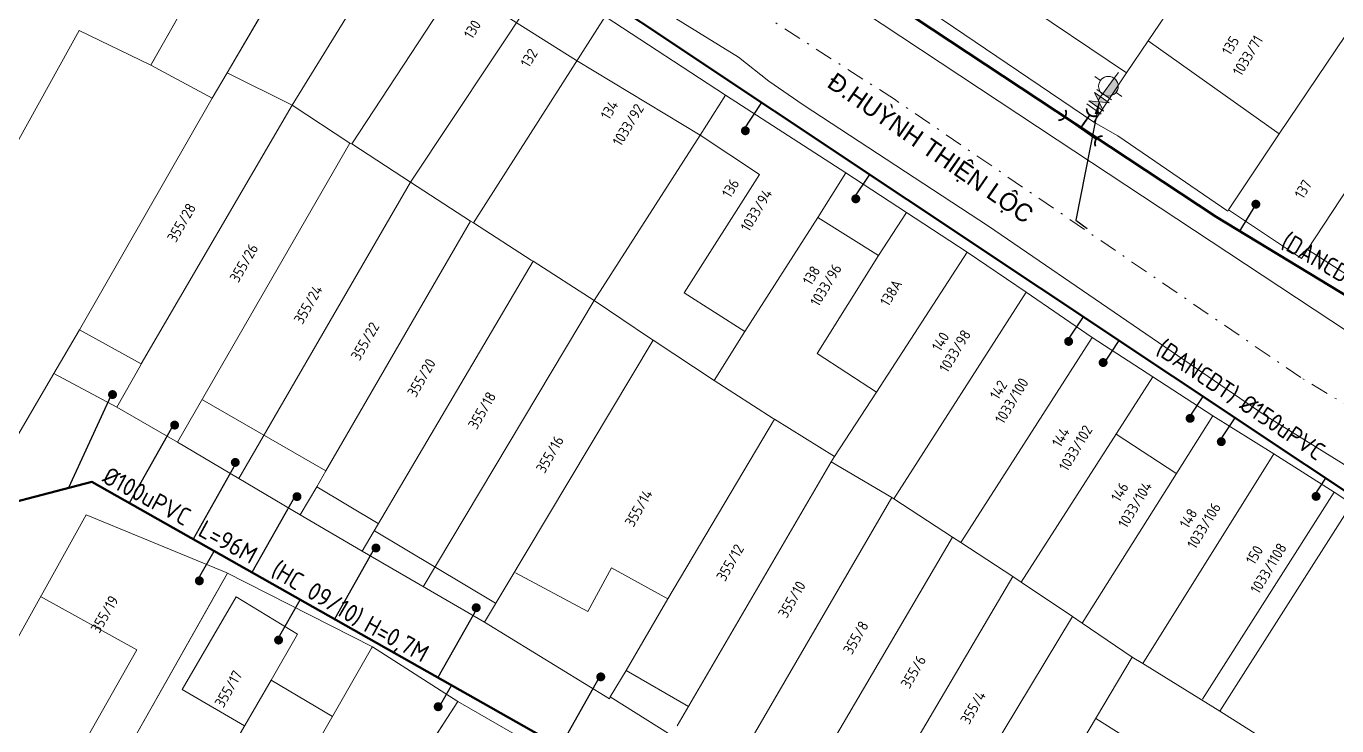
# Model space of a CAD drawing. Header units: inches. Extents: x 595615 to 1194060, y 1190840 to 2385448.
# Drawn here: x 597059 to 597132.4, y 1192145.3 to 1192184.5 of the extents above; entities that cross this region are included whole.
import ezdxf
from ezdxf.enums import TextEntityAlignment as Align

# ---------------------------------------------------------------- set-up
doc = ezdxf.new("R2010")
doc.units = ezdxf.units.IN
doc.header["$MEASUREMENT"] = 0
doc.linetypes.add('CENTER2', pattern=[1.125, 0.75, -0.125, 0.125, -0.125])
doc.linetypes.add('DASHDOTX2', pattern=[2, 1, -0.5, 0, -0.5])
for name, color, linetype, lineweight in [('Chitiet', 4, 'Continuous', 9), ('DN 100 uPVC', 4, 'Continuous', 50), ('DN 150 uPVC', 4, 'Continuous', 50), ('DN 25 PE', 40, 'Continuous', 30), ('DOSAU', 2, 'Continuous', 20), ('NAM-CDAI', 220, 'Continuous', 25), ('Nen tim duong', 9, 'CENTER2', 0), ('Nen_HTHANH-TP', 9, 'Continuous', 0), ('Nen_SN-HTHANH-TP_new', 7, 'Continuous', 0), ('Nen_SN_HTHANH_old', 9, 'Continuous', 0), ('TEXT PIPE', 3, 'Continuous', 25), ('Text_GiaoThong', 142, 'Continuous', 0), ('TLK 15', 220, 'Continuous', 20), ('Trucuuhoa', 1, 'Continuous', 15), ('VAN', 7, 'Continuous', 20)]:
    doc.layers.add(name, color=color, linetype=linetype, lineweight=lineweight)
doc.layers.add('ki hieu van', color=170, linetype='Continuous')
doc.styles.add('Giao Thong', font='VAPTIMN_0.TTF', dxfattribs={"height": 1})
doc.styles.add('Sonha_QTB', font='isocp.shx', dxfattribs={"height": 0.6, "bigfont": 'bigfont.shx'})
doc.styles.add('text', font='isocp2.shx')
doc.styles.add('VNI-HC', font='VHELVCN_0.TTF')
doc.dimstyles.new('DUONG KICH THUOC', dxfattribs={"dimtxt": 1, "dimasz": 0.7, "dimexe": 0.5, "dimexo": 0.3, "dimgap": 0.2, "dimtad": 1, "dimzin": 0, "dimdsep": 46, "dimtxsty": 'VNI-HC', "dimblk": 'ARCHTICK', "dimcen": 0.09, "dimdle": 0.5, "dimclrd": 256, "dimclre": 256, "dimclrt": 256, "dimadec": 0, "dimazin": 0, "dimtfac": 1, "dimtofl": 0, "dimtmove": 0, "dimatfit": 3, "dimfxl": 1, "dimtolj": 1, "dimtzin": 0, "dimlwd": -1, "dimlwe": -1, "dimarcsym": 0})

# ---------------------------------------------------------------- blocks, each defined once
blk = doc.blocks.new('TLK 15')
at = {"layer": 'TLK 15', "linetype": 'Continuous', "const_width": 0.25}
blk.add_lwpolyline([(-0.125, 0, 1), (0.125, 0, 1)], format="xyb", close=True, dxfattribs=at)
blk = doc.blocks.new('VAN')
at = {"layer": 'VAN'}
h = blk.add_hatch(color=256, dxfattribs=at)
h.paths.add_polyline_path([(0.207, -0.5), (0.49, 0), (0.207, 0.5)])
h.paths.add_polyline_path([(0.774, 0.5), (0.49, 0), (0.774, -0.5)])
at = {"layer": 'VAN', "ltscale": 100}
for p, q in [((0, 0.5), (0, -0.5)), ((0.774, -0.5), (0.207, 0.5)), ((0.207, -0.5), (0.774, 0.5)), ((0.207, 0.5), (0.207, -0.5)), ((0.774, 0.5), (0.774, -0.5)), ((0.981, 0.5), (0.981, -0.5))]:
    blk.add_line(p, q, dxfattribs=at)
blk = doc.blocks.new('TE+VAN')
at = {"layer": 'Chitiet', "ltscale": 100, "const_width": 0.1}
for points in [[(-0.35, 1.276, 0.571257), (0.35, 1.276)], [(1.098, 0.35, 0.571257), (1.098, -0.35)], [(0.35, -1.276, 0.571257), (-0.35, -1.276)]]:
    blk.add_lwpolyline(points, format="xyb", dxfattribs=at)
for points in [[(0, -1.076), (0, 1.076)], [(0.898, 0), (0, 0)]]:
    blk.add_lwpolyline(points, dxfattribs=at)
at = {"layer": 'VAN'}
blk.add_blockref('VAN', (1.305, 0), dxfattribs=at)
blk = doc.blocks.new('Trucuuhoa150')
at = {"layer": 'Trucuuhoa', "linetype": 'Continuous'}
blk.add_hatch(color=256, dxfattribs=at).paths.add_polyline_path([(0, -0.551, 0.414373), (0.551, 0, 0.414055), (0, 0.551)])
for p, q in [((0, 0.551), (0, -0.551)), ((-0.551, -0.014), (-0.945, -0.014))]:
    blk.add_line(p, q, dxfattribs=at)
at = {"layer": 'Trucuuhoa', "linetype": 'Continuous', "flags": 128}
for points in [[(0, 0.551), (0, 0.945)], [(0, -0.58), (0, -0.974)], [(0.551, -0.019), (0.945, -0.019)]]:
    blk.add_lwpolyline(points, dxfattribs=at)
at = {"layer": 'Trucuuhoa', "linetype": 'Continuous'}
blk.add_circle((0, 0), 0.551, dxfattribs=at)
blk = doc.blocks.new('_ArchTick')
at = {"color": 0, "linetype": 'ByBlock', "const_width": 0.15}
blk.add_lwpolyline([(-0.5, -0.5), (0.5, 0.5)], dxfattribs=at)

msp = doc.modelspace()

# ---------------------------------------------------------------- linework, layer by layer
at = {"layer": 'DN 100 uPVC'}
msp.add_lwpolyline([(597045.53, 1192161.337), (597055.072, 1192156.952), (597062.641, 1192158.925), (597122.574, 1192125.018)], dxfattribs=at)
at = {"layer": 'DN 150 uPVC'}
for points in [[(596922.505, 1192245.439), (596934.069, 1192242.58), (596944.928, 1192240.012), (596958.051, 1192236.782), (596978.395, 1192230.794), (596999.795, 1192224.06), (597026.154, 1192215.643), (597044.915, 1192208.295), (597076.412, 1192195.876), (597085.972, 1192189.664), (597145.543, 1192149.961)], [(596967.079, 1192242.485), (596986.889, 1192237.133), (597001.818, 1192231.491), (597028.029, 1192223.15), (597028.029, 1192223.15), (597043.161, 1192217.566), (597056.872, 1192212.313), (597078.296, 1192204.104), (597084.382, 1192200.446), (597099.418, 1192191.009), (597108.755, 1192184.945), (597125.635, 1192173.784), (597142.387, 1192163.626)]]:
    msp.add_lwpolyline(points, dxfattribs=at)
at = {"layer": 'DN 25 PE'}
for p, q in [((597099.134, 1192178.607), (597100.189, 1192180.189)), ((597105.32, 1192174.791), (597106.233, 1192176.16)), ((597127.86, 1192174.49), (597126.949, 1192172.987)), ((597117.37, 1192166.923), (597118.208, 1192168.179)), ((597119.303, 1192165.49), (597120.207, 1192166.847)), ((597063.805, 1192163.945), (597061.341, 1192158.586)), ((597124.176, 1192162.611), (597124.91, 1192163.712)), ((597067.285, 1192162.233), (597064.741, 1192157.737)), ((597125.796, 1192161.178), (597126.693, 1192162.524)), ((597070.682, 1192159.892), (597068.318, 1192155.713)), ((597131.108, 1192158.112), (597131.786, 1192159.13)), ((597074.015, 1192158.098), (597071.612, 1192153.85)), ((597078.563, 1192155.343), (597076.238, 1192151.233)), ((597068.546, 1192153.38), (597069.491, 1192155.05)), ((597073.108, 1192150.183), (597074.317, 1192152.319)), ((597084.18, 1192151.747), (597082.034, 1192147.953)), ((597091.158, 1192148.12), (597088.875, 1192144.083)), ((597082.049, 1192146.197), (597082.798, 1192147.521))]:
    msp.add_line(p, q, dxfattribs=at)
at = {"layer": 'Nen tim duong', "linetype": 'DASHDOTX2'}
msp.add_lwpolyline([(597153.438, 1192150.876), (597130.386, 1192164.77), (597107.605, 1192180.37), (597083.372, 1192195.975), (597076.678, 1192199.547), (597065.937, 1192204.314)], dxfattribs=at)
at = {"layer": 'Nen_HTHANH-TP', "linetype": 'Continuous'}
for p, q in [((597077.275, 1192193.963), (597070.225, 1192181.857)), ((597081.237, 1192191.986), (597073.866, 1192180.05)), ((597127.856, 1192192.534), (597121.823, 1192183.649)), ((597070.778, 1192190.808), (597065.945, 1192182.274)), ((597102.05, 1192187.813), (597116.718, 1192178.105)), ((597111.55, 1192187.97), (597120.615, 1192181.848)), ((597080.5, 1192175.725), (597088.081, 1192187.142)), ((597091.18, 1192187.494), (597098.874, 1192182.73)), ((597083.061, 1192186.797), (597077.208, 1192177.873)), ((597083.061, 1192186.797), (597089.794, 1192182.553)), ((597091.412, 1192185.004), (597084.032, 1192173.438)), ((597091.412, 1192185.004), (597098.146, 1192180.6)), ((597109.702, 1192185.229), (597118.777, 1192179.086)), ((597061.943, 1192184.22), (597057.22, 1192175.717)), ((597061.943, 1192184.22), (597065.945, 1192182.274)), ((597129.168, 1192178.425), (597132.883, 1192183.948)), ((597121.823, 1192183.649), (597120.615, 1192181.848)), ((597121.823, 1192183.649), (597129.168, 1192178.425)), ((597089.794, 1192182.553), (597096.728, 1192178.368)), ((597098.874, 1192182.73), (597100.565, 1192181.382)), ((597065.945, 1192182.274), (597069.396, 1192180.426)), ((597070.225, 1192181.857), (597069.396, 1192180.426)), ((597070.225, 1192181.857), (597073.866, 1192180.05)), ((597120.615, 1192181.848), (597118.777, 1192179.086)), ((597100.565, 1192181.382), (597102.506, 1192180.063)), ((597100.565, 1192181.382), (597100.565, 1192181.382)), ((597136.885, 1192181.321), (597130.753, 1192171.956)), ((597069.396, 1192180.426), (597061.947, 1192167.45)), ((597098.146, 1192180.6), (597096.728, 1192178.368)), ((597098.146, 1192180.6), (597104.879, 1192176.245)), ((597073.866, 1192180.05), (597065.408, 1192165.533)), ((597077.108, 1192177.913), (597073.866, 1192180.05)), ((597102.506, 1192180.063), (597112.872, 1192173.262)), ((597118.777, 1192179.086), (597120.118, 1192178.327)), ((597096.728, 1192178.368), (597090.785, 1192169.094)), ((597100.05, 1192176.151), (597096.728, 1192178.368)), ((597116.718, 1192178.105), (597135.288, 1192165.84)), ((597120.118, 1192178.327), (597126.291, 1192174.102)), ((597126.331, 1192174.172), (597129.168, 1192178.425)), ((597077.108, 1192177.913), (597067.442, 1192161.145)), ((597077.208, 1192177.873), (597077.108, 1192177.913)), ((597077.208, 1192177.873), (597080.5, 1192175.725)), ((597100.05, 1192176.151), (597095.825, 1192169.518)), ((597104.879, 1192176.245), (597103.321, 1192173.744)), ((597104.879, 1192176.245), (597111.693, 1192171.801)), ((597080.5, 1192175.725), (597070.883, 1192159.108)), ((597080.5, 1192175.725), (597070.883, 1192159.108)), ((597083.862, 1192173.538), (597080.5, 1192175.725)), ((597103.321, 1192173.744), (597099.237, 1192167.351)), ((597103.321, 1192173.744), (597106.723, 1192171.607)), ((597126.291, 1192174.102), (597126.331, 1192174.172)), ((597126.331, 1192174.172), (597130.413, 1192171.446)), ((597083.862, 1192173.538), (597075.753, 1192159.552)), ((597083.862, 1192173.538), (597084.032, 1192173.438)), ((597087.263, 1192171.361), (597084.032, 1192173.438)), ((597112.872, 1192173.262), (597128.38, 1192162.654)), ((597106.723, 1192171.607), (597103.278, 1192166.124)), ((597111.693, 1192171.801), (597106.609, 1192163.946)), ((597111.693, 1192171.801), (597114.985, 1192169.553)), ((597130.753, 1192171.956), (597130.413, 1192171.446)), ((597130.753, 1192171.956), (597143.51, 1192163.686)), ((597087.373, 1192171.301), (597077.787, 1192155.033)), ((597087.373, 1192171.301), (597087.263, 1192171.361)), ((597090.785, 1192169.094), (597087.373, 1192171.301)), ((597095.825, 1192169.518), (597099.237, 1192167.351)), ((597114.985, 1192169.553), (597107.584, 1192157.967)), ((597118.697, 1192167.026), (597114.985, 1192169.553)), ((597090.785, 1192169.094), (597081.208, 1192153.046)), ((597090.785, 1192169.094), (597081.208, 1192153.046)), ((597093.887, 1192167.006), (597090.785, 1192169.094)), ((597061.947, 1192167.45), (597060.509, 1192165.009)), ((597061.947, 1192167.45), (597065.408, 1192165.533)), ((597099.237, 1192167.351), (597097.519, 1192164.609)), ((597118.697, 1192167.026), (597111.326, 1192155.53)), ((597122.079, 1192164.809), (597118.697, 1192167.026)), ((597094.097, 1192166.866), (597084.64, 1192151.059)), ((597094.097, 1192166.866), (597093.887, 1192167.006)), ((597097.519, 1192164.609), (597094.097, 1192166.866)), ((597103.278, 1192166.124), (597106.609, 1192163.946)), ((597060.509, 1192165.009), (597058.242, 1192161.097)), ((597060.509, 1192165.009), (597058.242, 1192161.097)), ((597064.04, 1192163.122), (597060.509, 1192165.009)), ((597060.509, 1192165.009), (597064.04, 1192163.122)), ((597064.04, 1192163.122), (597065.368, 1192165.443)), ((597065.368, 1192165.443), (597065.408, 1192165.533)), ((597114.718, 1192153.313), (597122.079, 1192164.809)), ((597122.079, 1192164.809), (597125.45, 1192162.622)), ((597100.811, 1192162.472), (597097.519, 1192164.609)), ((597068.84, 1192163.526), (597075.753, 1192159.552)), ((597106.609, 1192163.946), (597104.252, 1192160.345)), ((597067.442, 1192161.145), (597064.04, 1192163.122)), ((597064.04, 1192163.122), (597067.442, 1192161.145)), ((597125.45, 1192162.622), (597118.13, 1192151.006)), ((597125.45, 1192162.622), (597128.862, 1192160.504)), ((597128.38, 1192162.654), (597140.787, 1192154.914)), ((597100.891, 1192162.432), (597094.919, 1192152.377)), ((597100.891, 1192162.432), (597100.811, 1192162.472)), ((597104.252, 1192160.345), (597100.891, 1192162.432)), ((597074.325, 1192157.07), (597067.442, 1192161.145)), ((597067.442, 1192161.145), (597074.325, 1192157.07)), ((597120.041, 1192161.607), (597123.383, 1192159.42)), ((597128.862, 1192160.504), (597121.522, 1192148.738)), ((597128.862, 1192160.504), (597132.244, 1192158.347)), ((597104.063, 1192160.044), (597095.444, 1192145.247)), ((597104.063, 1192160.044), (597104.252, 1192160.345)), ((597104.063, 1192160.044), (597107.464, 1192158.057)), ((597075.254, 1192158.641), (597075.753, 1192159.552)), ((597074.325, 1192157.07), (597075.254, 1192158.641)), ((597075.254, 1192158.641), (597078.685, 1192156.584)), ((597132.244, 1192158.347), (597124.863, 1192146.741)), ((597132.244, 1192158.347), (597133.234, 1192157.688)), ((597107.464, 1192158.057), (597099.016, 1192143.52)), ((597107.464, 1192158.057), (597107.584, 1192157.967)), ((597107.584, 1192157.967), (597110.856, 1192155.83)), ((597133.234, 1192157.688), (597125.844, 1192146.072)), ((597077.787, 1192155.033), (597074.325, 1192157.07)), ((597077.787, 1192155.033), (597074.325, 1192157.07)), ((597078.486, 1192156.174), (597085.269, 1192152.119)), ((597102.477, 1192141.523), (597110.856, 1192155.83)), ((597110.856, 1192155.83), (597111.326, 1192155.53)), ((597111.326, 1192155.53), (597114.238, 1192153.623)), ((597084.64, 1192151.059), (597077.787, 1192155.033)), ((597077.787, 1192155.033), (597084.64, 1192151.059)), ((597070.248, 1192153.817), (597058.784, 1192133.508)), ((597070.178, 1192153.847), (597078.371, 1192149.684)), ((597086.378, 1192153.83), (597090.429, 1192151.663)), ((597090.429, 1192151.663), (597091.767, 1192154.104)), ((597094.919, 1192152.377), (597091.767, 1192154.104)), ((597114.238, 1192153.623), (597107.068, 1192141.427)), ((597114.238, 1192153.623), (597114.718, 1192153.313)), ((597114.718, 1192153.313), (597117.58, 1192151.375)), ((597059.779, 1192152.499), (597065.161, 1192149.503)), ((597070.729, 1192152.477), (597067.703, 1192147.295)), ((597070.729, 1192152.477), (597074.17, 1192150.39)), ((597092.582, 1192148.355), (597094.919, 1192152.377)), ((597091.653, 1192146.764), (597084.64, 1192151.059)), ((597084.64, 1192151.059), (597091.653, 1192146.764)), ((597110.399, 1192139.469), (597117.58, 1192151.375)), ((597117.58, 1192151.375), (597118.13, 1192151.006)), ((597118.13, 1192151.006), (597120.931, 1192149.098)), ((597074.17, 1192150.39), (597072.692, 1192147.819)), ((597065.161, 1192149.503), (597062.125, 1192144.121)), ((597112.333, 1192134.691), (597120.931, 1192149.098)), ((597120.931, 1192149.098), (597121.522, 1192148.738)), ((597121.522, 1192148.738), (597125.844, 1192146.072)), ((597091.693, 1192146.874), (597092.582, 1192148.355)), ((597092.582, 1192148.355), (597096.074, 1192146.328)), ((597067.609, 1192139.075), (597072.692, 1192147.819)), ((597067.703, 1192147.295), (597071.204, 1192145.258)), ((597072.692, 1192147.819), (597076.124, 1192145.782)), ((597091.693, 1192146.874), (597091.653, 1192146.764)), ((597091.653, 1192146.764), (597091.693, 1192146.874)), ((597095.105, 1192144.737), (597091.693, 1192146.874)), ((597095.105, 1192144.737), (597091.693, 1192146.874)), ((597125.844, 1192146.072), (597132.617, 1192141.807)), ((597134.752, 1192135.719), (597118.884, 1192145.666)), ((597134.752, 1192135.719), (597118.884, 1192145.666))]:
    msp.add_line(p, q, dxfattribs=at)
msp.add_lwpolyline([(597106.723, 1192171.607), (597108.295, 1192174.017)], dxfattribs=at)
msp.add_point((597076.124, 1192145.782), dxfattribs=at)
at = {"layer": 'Nen_HTHANH-TP', "linetype": 'Continuous', "invisible_edges": 5}
for points in [[(597066.881, 1192183.927), (597070.225, 1192181.857), (597074.203, 1192188.688), (597070.778, 1192190.808)], [(597066.066, 1192182.488), (597069.396, 1192180.426), (597070.225, 1192181.857), (597066.881, 1192183.927)], [(597065.945, 1192182.274), (597065.945, 1192182.274), (597069.396, 1192180.426), (597066.066, 1192182.488)], [(597051.671, 1192137.935), (597058.794, 1192133.526), (597069.557, 1192152.595), (597062.325, 1192157.071)], [(597062.325, 1192157.071), (597069.557, 1192152.595), (597070.242, 1192153.807), (597070.178, 1192153.847)], [(597070.178, 1192153.847), (597070.242, 1192153.807), (597070.248, 1192153.817)], [(597076.441, 1192146.333), (597081.106, 1192143.446), (597083.153, 1192146.608), (597078.322, 1192149.598)], [(597078.322, 1192149.598), (597083.153, 1192146.608), (597078.371, 1192149.684)], [(597081.475, 1192144.017), (597085.397, 1192141.589), (597086.993, 1192144.231), (597083.153, 1192146.608)], [(597083.153, 1192146.608), (597086.993, 1192144.231), (597087.065, 1192144.351)], [(597071.115, 1192137.082), (597075.543, 1192134.341), (597081.106, 1192143.446), (597076.441, 1192146.333)]]:
    msp.add_3dface(points, dxfattribs=at)

# ---------------------------------------------------------------- block references
at = {"layer": 'Chitiet', "rotation": 54.8360638091618}
msp.add_blockref('TE+VAN', (597118.037, 1192178.756), dxfattribs=at)
at = {"layer": 'TLK 15', "rotation": 359.9999999934133}
for p in [(597099.259, 1192178.607), (597105.445, 1192174.791), (597127.86, 1192174.49), (597117.37, 1192166.798), (597119.303, 1192165.615), (597124.176, 1192162.486), (597125.921, 1192161.178), (597131.233, 1192158.112)]:
    msp.add_blockref('TLK 15', p, dxfattribs=at)
at = {"layer": 'TLK 15'}
for p in [(597099.259, 1192178.607), (597105.445, 1192174.791), (597127.86, 1192174.49), (597117.37, 1192166.798), (597119.303, 1192165.615), (597063.805, 1192163.82), (597124.176, 1192162.486), (597067.285, 1192162.108), (597125.921, 1192161.178), (597070.682, 1192160.017), (597074.14, 1192158.098), (597131.233, 1192158.112), (597078.563, 1192155.218), (597068.671, 1192153.38), (597084.18, 1192151.872), (597073.108, 1192150.058), (597091.158, 1192147.995), (597082.049, 1192146.322)]:
    msp.add_blockref('TLK 15', p, dxfattribs=at)
at = {"layer": 'Trucuuhoa', "rotation": 323.6534339800781}
msp.add_blockref('Trucuuhoa150', (597119.598, 1192181.102), dxfattribs=at)

# ---------------------------------------------------------------- texts
at = {"layer": 'DOSAU', "style": 'text'}
msp.add_text('H=0,7M', height=1, rotation=331.31801, dxfattribs=at).set_placement((597077.81, 1192150.603))
at = {"layer": 'NAM-CDAI', "style": 'text'}
for s, rotation, p in [('(DANCDT)', 329.80667, (597129.176, 1192172.109)), ('(DANCDT)', 326.32393, (597122.178, 1192166.151)), ('L=96M', 331.23198, (597068.532, 1192155.952)), ('(HC 09/10)', 329.22284, (597072.602, 1192153.703))]:
    msp.add_text(s, height=1, rotation=rotation, dxfattribs=at).set_placement(p)
at = {"layer": 'Nen_SN-HTHANH-TP_new', "style": 'Sonha_QTB'}
for s, rotation, p in [('130', 58.93174, (597083.966, 1192184.291)), ('135', 58.93174, (597126.436, 1192183.382)), ('132', 58.93174, (597087.142, 1192182.687)), ('134', 58.93174, (597091.641, 1192179.777)), ('136', 58.93174, (597098.429, 1192175.387)), ('137', 58.93174, (597130.508, 1192175.333)), ('355/28', 60.04623, (597067.671, 1192173.456)), ('355/26', 60.04623, (597071.165, 1192171.196)), ('138', 58.93174, (597102.962, 1192170.495)), ('138A', 58.93174, (597107.416, 1192169.528)), ('355/24', 60.04623, (597074.765, 1192168.868)), ('355/22', 60.04623, (597077.952, 1192166.807)), ('140', 58.93174, (597110.192, 1192166.791)), ('355/20', 60.04623, (597081.111, 1192164.764)), ('142', 58.93174, (597113.439, 1192164.085)), ('355/18', 60.04623, (597084.505, 1192162.928)), ('144', 58.93174, (597116.927, 1192161.433)), ('355/16', 60.04623, (597088.305, 1192160.47)), ('355/14', 60.04623, (597093.282, 1192157.46)), ('146', 58.93174, (597120.234, 1192158.357)), ('148', 58.93174, (597124.081, 1192156.883)), ('355/12', 60.04623, (597098.406, 1192154.401)), ('150', 58.93174, (597127.777, 1192154.83)), ('355/10', 60.04623, (597101.865, 1192152.337)), ('355/19', 60.04623, (597063.363, 1192151.506)), ('355/8', 60.04623, (597105.45, 1192150.197)), ('355/6', 60.04623, (597108.669, 1192148.277)), ('355/17', 60.04623, (597070.3, 1192147.322)), ('355/4', 60.04623, (597112.019, 1192146.277))]:
    msp.add_text(s, height=0.6, rotation=rotation, dxfattribs=at).set_placement(p, align=Align.MIDDLE)
at = {"layer": 'Nen_SN_HTHANH_old', "style": 'Sonha_QTB'}
for s, p in [('1033/71', (597127.406, 1192182.82)), ('1033/92', (597092.691, 1192178.936)), ('1033/94', (597099.876, 1192174.159)), ('1033/96', (597103.769, 1192169.961)), ('1033/98', (597111, 1192166.256)), ('1033/100', (597114.178, 1192163.472)), ('1033/102', (597117.761, 1192160.82)), ('1033/104', (597121.085, 1192157.645)), ('1033/106', (597124.948, 1192156.473)), ('1033/1108', (597128.565, 1192154.08))]:
    msp.add_text(s, height=0.6, rotation=58.93174, dxfattribs=at).set_placement(p, align=Align.MIDDLE)
at = {"layer": 'TEXT PIPE', "style": 'text'}
for s, rotation, p in [('%%c150uPVC', 325.98881, (597126.856, 1192163.057)), ('%%c100uPVC', 331.77542, (597063.156, 1192158.933))]:
    msp.add_text(s, height=1, rotation=rotation, dxfattribs=at).set_placement(p)
at = {"layer": 'Text_GiaoThong', "linetype": 'Continuous', "style": 'Giao Thong'}
msp.add_text('Ñ.HUYØNH THIEÄN LOÄC', height=1, rotation=325.24847, dxfattribs=at).set_placement((597109.653, 1192177.669), align=Align.MIDDLE)

# ---------------------------------------------------------------- leaders
at = {"layer": 'ki hieu van'}
msp.add_leader([(597119.071, 1192180.224), (597117.768, 1192173.597), (597118.416, 1192173.134)], dimstyle='DUONG KICH THUOC', override={"dimgap": 0.2, "dimtad": 0}, dxfattribs=at)

doc.saveas('drawing.dxf')
